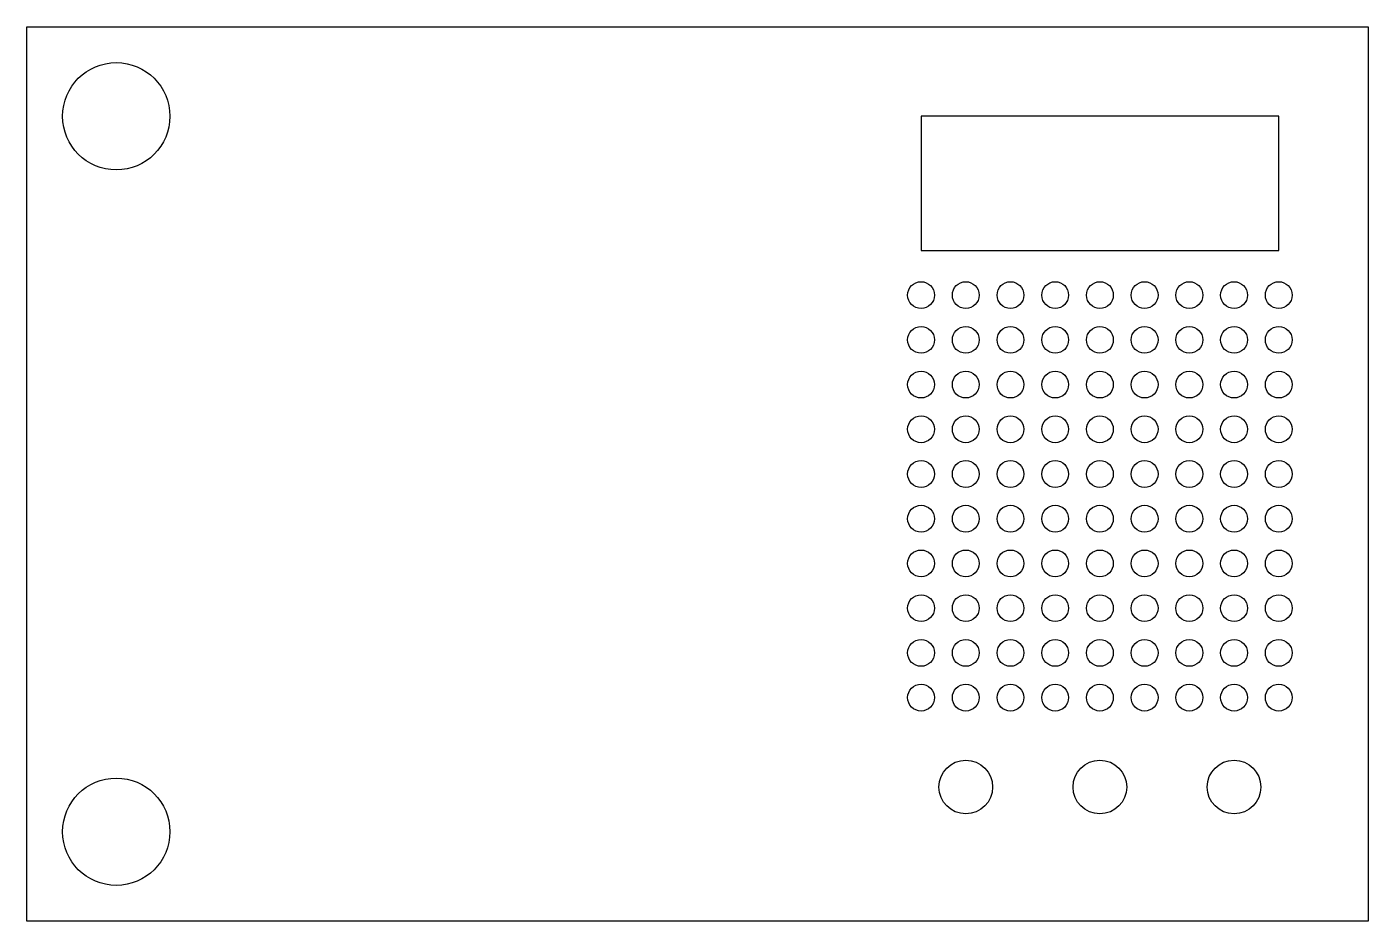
# Model space of a CAD drawing. Header units: millimetres. Extents: x 0 to 150, y 0 to 100.
import ezdxf

# ---------------------------------------------------------------- set-up
doc = ezdxf.new("R2010")
doc.units = ezdxf.units.MM
doc.layers.get('0').update_dxf_attribs({"linetype": 'CONTINUOUS'})

msp = doc.modelspace()

# ---------------------------------------------------------------- linework, layer by layer
for points in [[(150, 0), (0, 0), (0, 100), (150, 100)], [(140, 90), (100, 90), (100, 75), (140, 75)]]:
    msp.add_lwpolyline(points, close=True)
for centre, radius in [((10, 90), 6), ((100, 70), 1.5), ((105, 70), 1.5), ((110, 70), 1.5), ((115, 70), 1.5), ((120, 70), 1.5), ((125, 70), 1.5), ((130, 70), 1.5), ((135, 70), 1.5), ((140, 70), 1.5), ((100, 65), 1.5), ((105, 65), 1.5), ((110, 65), 1.5), ((115, 65), 1.5), ((120, 65), 1.5), ((125, 65), 1.5), ((130, 65), 1.5), ((135, 65), 1.5), ((140, 65), 1.5), ((100, 60), 1.5), ((105, 60), 1.5), ((110, 60), 1.5), ((115, 60), 1.5), ((120, 60), 1.5), ((125, 60), 1.5), ((130, 60), 1.5), ((135, 60), 1.5), ((140, 60), 1.5), ((100, 55), 1.5), ((105, 55), 1.5), ((110, 55), 1.5), ((115, 55), 1.5), ((120, 55), 1.5), ((125, 55), 1.5), ((130, 55), 1.5), ((135, 55), 1.5), ((140, 55), 1.5), ((100, 50), 1.5), ((105, 50), 1.5), ((110, 50), 1.5), ((115, 50), 1.5), ((120, 50), 1.5), ((125, 50), 1.5), ((130, 50), 1.5), ((135, 50), 1.5), ((140, 50), 1.5), ((100, 45), 1.5), ((105, 45), 1.5), ((110, 45), 1.5), ((115, 45), 1.5), ((120, 45), 1.5), ((125, 45), 1.5), ((130, 45), 1.5), ((135, 45), 1.5), ((140, 45), 1.5), ((100, 40), 1.5), ((105, 40), 1.5), ((110, 40), 1.5), ((115, 40), 1.5), ((120, 40), 1.5), ((125, 40), 1.5), ((130, 40), 1.5), ((135, 40), 1.5), ((140, 40), 1.5), ((100, 35), 1.5), ((105, 35), 1.5), ((110, 35), 1.5), ((115, 35), 1.5), ((120, 35), 1.5), ((125, 35), 1.5), ((130, 35), 1.5), ((135, 35), 1.5), ((140, 35), 1.5), ((100, 30), 1.5), ((105, 30), 1.5), ((110, 30), 1.5), ((115, 30), 1.5), ((120, 30), 1.5), ((125, 30), 1.5), ((130, 30), 1.5), ((135, 30), 1.5), ((140, 30), 1.5), ((100, 25), 1.5), ((105, 25), 1.5), ((110, 25), 1.5), ((115, 25), 1.5), ((120, 25), 1.5), ((125, 25), 1.5), ((130, 25), 1.5), ((135, 25), 1.5), ((140, 25), 1.5), ((105, 15), 3), ((120, 15), 3), ((135, 15), 3), ((10, 10), 6)]:
    msp.add_circle(centre, radius)

doc.saveas('drawing.dxf')
